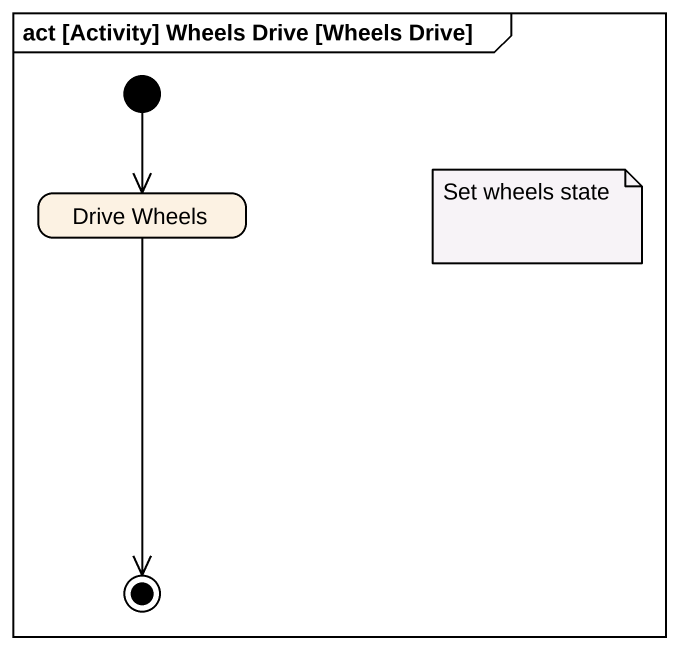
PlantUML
@startuml
mainframe act [Activity] Wheels Drive [Wheels Drive]
hide empty description
state "Drive Wheels" as Drive_Wheels
[*] --> Drive_Wheels
Drive_Wheels --> [*]
note as N1
  Set wheels state
end note
@enduml
